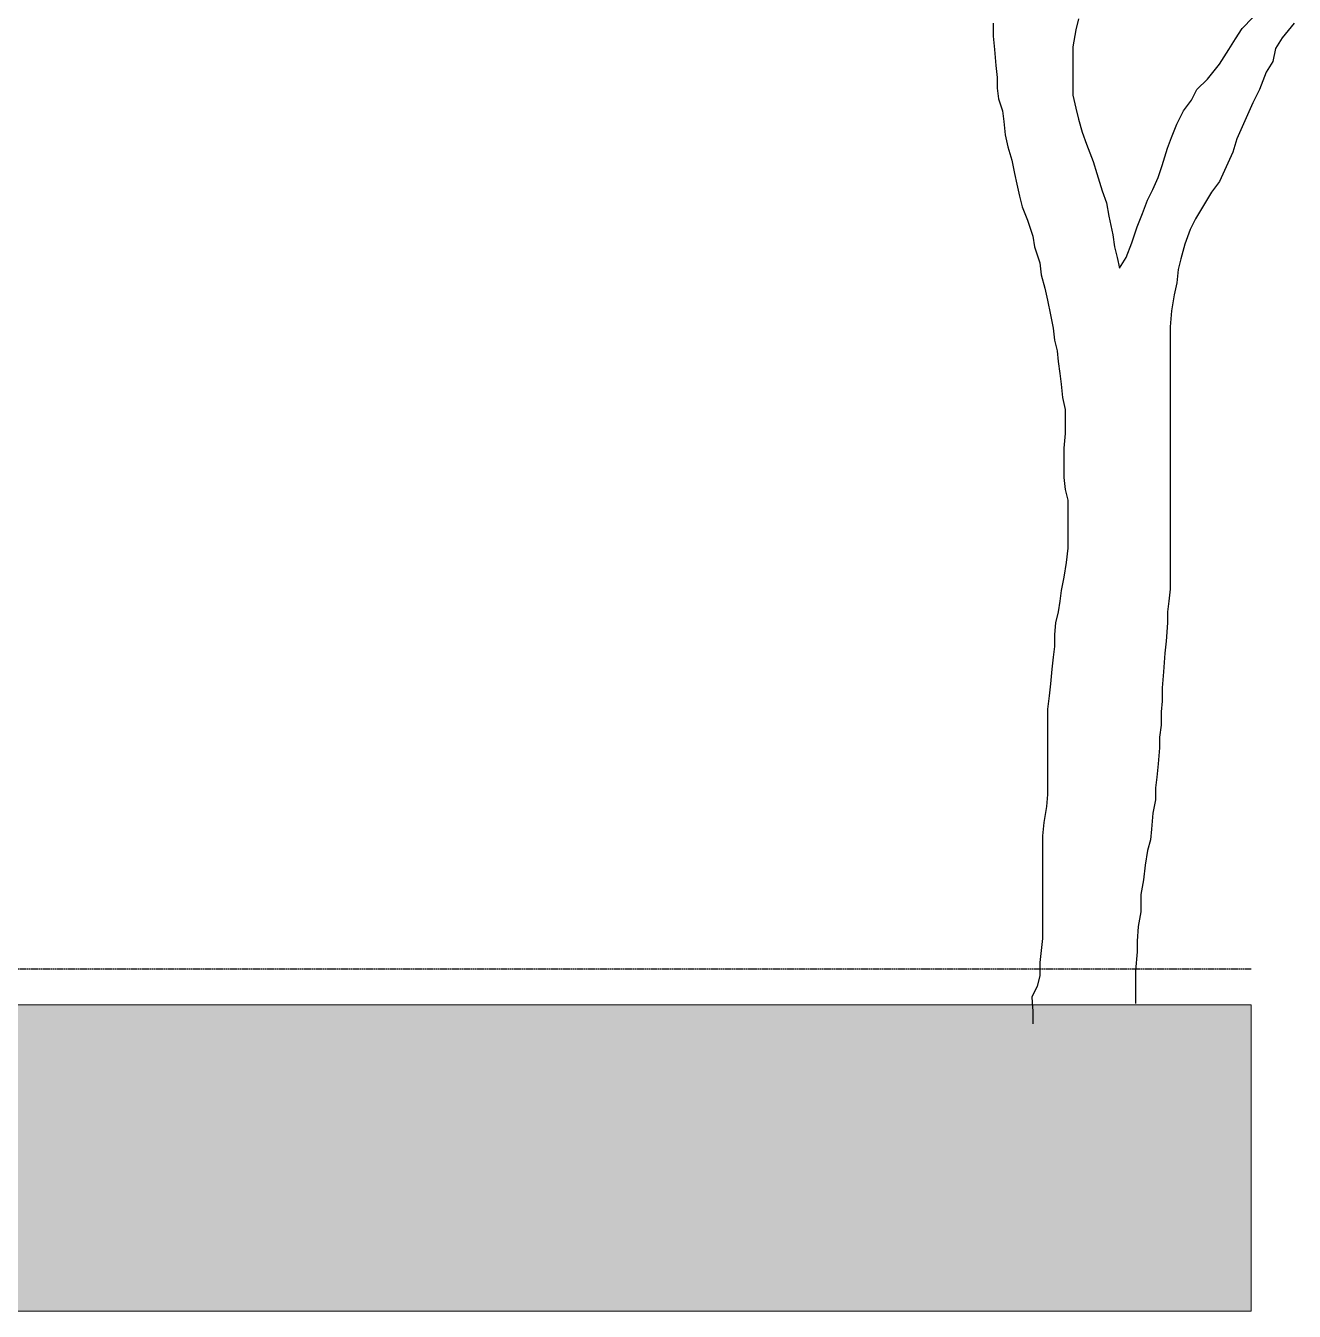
# Model space of a CAD drawing. Header units: millimetres. Extents: x -245 to 49755, y -245 to 41806.
# Drawn here: x 44905 to 46663, y 29037 to 30820 of the extents above; entities that cross this region are included whole.
import ezdxf

# ---------------------------------------------------------------- set-up
doc = ezdxf.new("R2010")
doc.units = ezdxf.units.MM
doc.linetypes.add('PUNKT2_S9', pattern=[1, 0, -1])
doc.linetypes.add('VERDECKT2_S2', pattern=[2.7, 2, -0.7])
doc.layers.add('Standard', color=7, linetype='Continuous', lineweight=25)

msp = doc.modelspace()

# ---------------------------------------------------------------- hatches: boundary and pattern name
at = {"layer": 'Standard', "linetype": 'PUNKT2_S9', "lineweight": -3}
h = msp.add_hatch(color=0, dxfattribs=at)
h.paths.add_polyline_path([(40982.3, 29340.4), (40959.8, 29340.5), (40923.6, 29340.5), (40923.6, 29270.7), (40957.9, 29270.7), (40984.9, 29271.5), (40999.4, 29274.1), (41006.8, 29278.6), (41012.4, 29285.8), (41015.9, 29294.9), (41017.1, 29306.4), (41015.6, 29319), (41010.9, 29328.7), (41003.5, 29335.9), (40993.5, 29339.6)])
h.paths.add_polyline_path([(46603.5, 29462.1), (35753.5, 29462.1), (35753.5, 29037.1), (46603.5, 29037.1)])
h.paths.add_polyline_path([(42597.1, 29158.4), (42712.1, 29158.4), (42712.1, 29112.1), (42550.8, 29112.1), (42550.8, 29384.8), (42597.1, 29384.8)], flags=16)
h.paths.add_polyline_path([(42505.9, 29340.5), (42382.3, 29340.5), (42382.3, 29279.6), (42497.3, 29279.6), (42497.3, 29233.2), (42382.3, 29233.2), (42382.3, 29158.4), (42510.3, 29158.4), (42510.3, 29112.1), (42336, 29112.1), (42336, 29387.1), (42505.9, 29387.1)], flags=16)
h.paths.add_polyline_path([(42207.2, 29183.5), (42263.3, 29387.1), (42312.4, 29387.1), (42230.3, 29112.1), (42180.9, 29112.1), (42099, 29387.1), (42149.2, 29387.1)], flags=16)
h.paths.add_polyline_path([(42078.9, 29387.1), (42078.9, 29340.5), (41955.2, 29340.5), (41955.2, 29279.6), (42070.3, 29279.6), (42070.3, 29233.2), (41955.2, 29233.2), (41955.2, 29158.4), (42083.2, 29158.4), (42083.2, 29112.1), (41908.9, 29112.1), (41908.9, 29387.1)], flags=16)
h.paths.add_polyline_path([(41799, 29332.5), (41784, 29341.3), (41765.8, 29344.3), (41738.5, 29338.5), (41717.4, 29321.2), (41704.1, 29292.5), (41699.6, 29252.8), (41704.1, 29210), (41717.7, 29179.2), (41738.7, 29161), (41765.3, 29154.8), (41779.8, 29156.5), (41794.4, 29161.6), (41808, 29169.3), (41819.5, 29178.3), (41819.5, 29213.2), (41766.5, 29213.2), (41766.5, 29259.5), (41866.2, 29259.5), (41866.2, 29150), (41848.4, 29134), (41824, 29120.1), (41796.4, 29110.5), (41768.2, 29107.4), (41734.6, 29111.9), (41705.6, 29125.4), (41682.1, 29147.5), (41665.4, 29177.1), (41655.2, 29212.4), (41651.9, 29250.5), (41655.7, 29291), (41666.9, 29326.8), (41685.4, 29356.3), (41710.9, 29378.1), (41735.6, 29388.4), (41765.8, 29391.7), (41803.7, 29386.3), (41832.3, 29370.2), (41852.2, 29344.7), (41863.3, 29310.9), (41817.3, 29300.6), (41810.3, 29318.8)], flags=16)
h.paths.add_polyline_path([(41564.6, 29209.4), (41564.6, 29387.1), (41610.7, 29387.1), (41610.7, 29213), (41609.4, 29182.8), (41605.7, 29160.5), (41596.1, 29138.9), (41581.3, 29121.8), (41560.8, 29110.9), (41534.7, 29107.4), (41504.7, 29113), (41482.5, 29130.1), (41468.7, 29158.2), (41464, 29197), (41507.6, 29203), (41509.5, 29182.8), (41513.5, 29169.6), (41522.8, 29158.6), (41536.3, 29154.8), (41549.4, 29157.4), (41558.1, 29165.3), (41563, 29181.6)], flags=16)
h.paths.add_polyline_path([(41437.8, 29387.1), (41437.8, 29112.1), (41391.5, 29112.1), (41391.5, 29387.1)], flags=16)
h.paths.add_polyline_path([(41297.9, 29340.5), (41191.1, 29340.5), (41191.1, 29387.1), (41358.8, 29387.1), (41358.8, 29343.9), (41233.3, 29158.4), (41363.7, 29158.4), (41363.7, 29112.1), (41177.5, 29112.1), (41177.5, 29162.2)], flags=16)
h.paths.add_polyline_path([(41028, 29379.5), (41043.1, 29369.4), (41054.8, 29353.3), (41062.3, 29333), (41064.8, 29310), (41061, 29281.6), (41049.6, 29258.8), (41030.7, 29242.4), (41004.3, 29233.4), (41018, 29222.4), (41029, 29210.4), (41040.6, 29192.9), (41055.4, 29165.7), (41083.4, 29112.1), (41028, 29112.1), (40994.6, 29171.9), (40979.6, 29198), (40970.2, 29212.3), (40963.5, 29219.4), (40956.3, 29223.7), (40946.8, 29226.1), (40933, 29226.9), (40923.6, 29226.9), (40923.6, 29112.1), (40877.4, 29112.1), (40877.4, 29387.1), (40974.8, 29387.1), (41006.5, 29385.2)], flags=16)
h.paths.add_polyline_path([(40838, 29158.4), (40838, 29112.1), (40663.7, 29112.1), (40663.7, 29387.1), (40833.6, 29387.1), (40833.6, 29340.5), (40709.9, 29340.5), (40709.9, 29279.6), (40825, 29279.6), (40825, 29233.2), (40709.9, 29233.2), (40709.9, 29158.4)], flags=16)
h.paths.add_polyline_path([(40516.9, 29241.1), (40479.4, 29195.2), (40479.4, 29112.1), (40433.1, 29112.1), (40433.1, 29387.1), (40479.4, 29387.1), (40479.4, 29265), (40572.8, 29387.1), (40635.1, 29387.1), (40548.8, 29279.9), (40639.8, 29112.1), (40579.9, 29112.1)], flags=16)
h.paths.add_polyline_path([(40340.5, 29387.1), (40383.5, 29387.1), (40383.5, 29112.1), (40337.1, 29112.1), (40244.7, 29291.4), (40244.7, 29112.1), (40201.7, 29112.1), (40201.7, 29387.1), (40246.8, 29387.1), (40340.5, 29203.4)], flags=16)
h.paths.add_polyline_path([(40110.9, 29112.1), (40110.9, 29387.1), (40157.2, 29387.1), (40157.2, 29112.1)], flags=16)
h.paths.add_polyline_path([(39964.3, 29384.8), (39964.3, 29158.4), (40079.3, 29158.4), (40079.3, 29112.1), (39918, 29112.1), (39918, 29384.8)], flags=16)

# ---------------------------------------------------------------- linework, layer by layer
at = {"layer": 'Standard', "color": 7, "linetype": 'Continuous', "lineweight": -3}
for p, q in [((46363.9, 30829.4), (46360.2, 30814.5)), ((46591.1, 30816.3), (46605.9, 30831.2)), ((46245.6, 30823.7), (46245.6, 30805.3)), ((46360.2, 30814.5), (46356.4, 30790.5)), ((46581.9, 30801.6), (46591.1, 30816.3)), ((46663.2, 30823.7), (46646.6, 30803.4)), ((46245.6, 30805.3), (46247.4, 30786.8)), ((46572.7, 30786.8), (46581.9, 30801.6)), ((46646.6, 30803.4), (46637.4, 30788.6)), ((46247.4, 30786.8), (46249.3, 30764.7)), ((46356.4, 30790.5), (46356.4, 30775.7)), ((46356.4, 30775.7), (46356.4, 30757.2)), ((46559.7, 30766.5), (46572.7, 30786.8)), ((46637.4, 30788.6), (46633.6, 30770.2)), ((46249.3, 30764.7), (46251.1, 30748)), ((46356.4, 30757.2), (46356.4, 30740.6)), ((46543.1, 30746.1), (46559.7, 30766.5)), ((46633.6, 30770.2), (46624.4, 30755.4)), ((46251.1, 30748), (46251.1, 30733.2)), ((46356.4, 30740.6), (46356.4, 30723.9)), ((46528.3, 30731.4), (46543.1, 30746.1)), ((46624.4, 30755.4), (46615.1, 30731.4)), ((46251.1, 30733.2), (46253, 30718.4)), ((46356.4, 30723.9), (46360.2, 30705.5)), ((46520.9, 30716.6), (46528.3, 30731.4)), ((46615.1, 30731.4), (46605.9, 30712.9)), ((46253, 30718.4), (46258.5, 30701.8)), ((46360.2, 30705.5), (46363.9, 30690.6)), ((46509.8, 30701.8), (46520.9, 30716.6)), ((46605.9, 30712.9), (46598.5, 30696.3)), ((46258.5, 30701.8), (46260.4, 30687)), ((46260.4, 30687), (46262.2, 30668.5)), ((46363.9, 30690.6), (46369.4, 30672.2)), ((46500.6, 30683.3), (46509.8, 30701.8)), ((46598.5, 30696.3), (46591.1, 30679.6)), ((46262.2, 30668.5), (46265.9, 30651.9)), ((46369.4, 30672.2), (46375, 30655.5)), ((46493.2, 30664.8), (46500.6, 30683.3)), ((46591.1, 30679.6), (46583.8, 30663)), ((46265.9, 30651.9), (46271.5, 30633.4)), ((46375, 30655.5), (46384.2, 30631.6)), ((46480.3, 30626), (46487.7, 30650)), ((46487.7, 30650), (46493.2, 30664.8)), ((46583.8, 30663), (46578.2, 30644.5)), ((46271.5, 30633.4), (46275.2, 30614.9)), ((46384.2, 30631.6), (46389.7, 30614.9)), ((46578.2, 30644.5), (46569, 30624.2)), ((46275.2, 30614.9), (46278.8, 30600.2)), ((46389.7, 30614.9), (46397.1, 30590.9)), ((46474.7, 30609.4), (46480.3, 30626)), ((46569, 30624.2), (46559.7, 30603.9)), ((46278.8, 30600.2), (46282.5, 30583.5)), ((46467.3, 30592.8), (46474.7, 30609.4)), ((46559.7, 30603.9), (46548.7, 30589.1)), ((46282.5, 30583.5), (46286.2, 30568.8)), ((46397.1, 30590.9), (46402.7, 30574.3)), ((46452.6, 30559.5), (46459.9, 30578)), ((46459.9, 30578), (46467.3, 30592.8)), ((46548.7, 30589.1), (46537.6, 30570.6)), ((46286.2, 30568.8), (46293.6, 30550.2)), ((46402.7, 30574.3), (46406.3, 30555.8)), ((46537.6, 30570.6), (46526.5, 30552)), ((46293.6, 30550.2), (46301, 30528.1)), ((46406.3, 30555.8), (46411.9, 30530)), ((46445.2, 30541), (46452.6, 30559.5)), ((46526.5, 30552), (46519.1, 30537.3)), ((46301, 30528.1), (46302.9, 30513.2)), ((46411.9, 30530), (46413.8, 30513.2)), ((46437.8, 30518.9), (46445.2, 30541)), ((46519.1, 30537.3), (46511.7, 30516.9)), ((46302.9, 30513.2), (46310.3, 30491.2)), ((46413.8, 30513.2), (46417.5, 30498.5)), ((46430.4, 30498.5), (46437.8, 30518.9)), ((46511.7, 30516.9), (46506.1, 30496.7)), ((46310.3, 30491.2), (46312.1, 30474.5)), ((46417.5, 30498.5), (46421.1, 30483.8)), ((46421.1, 30483.8), (46430.4, 30498.5)), ((46506.1, 30496.7), (46502.4, 30481.8)), ((46312.1, 30474.5), (46317.6, 30456.1)), ((46502.4, 30481.8), (46500.6, 30463.4)), ((46317.6, 30456.1), (46321.3, 30439.3)), ((46500.6, 30463.4), (46496.9, 30446.7)), ((46321.3, 30439.3), (46325.1, 30419.1)), ((46496.9, 30446.7), (46493.2, 30424.6)), ((46325.1, 30419.1), (46328.8, 30400.5)), ((46493.2, 30424.6), (46491.4, 30402.4)), ((46328.8, 30400.5), (46330.6, 30384)), ((46491.4, 30402.4), (46491.4, 30382.2)), ((46330.6, 30384), (46334.3, 30369.1)), ((46491.4, 30382.2), (46491.4, 30361.8)), ((46334.3, 30369.1), (46336.1, 30354.4)), ((46336.1, 30354.4), (46338, 30337.7)), ((46491.4, 30361.8), (46491.4, 30341.4)), ((46338, 30337.7), (46339.9, 30323)), ((46491.4, 30341.4), (46491.4, 30317.5)), ((46339.9, 30323), (46341.7, 30304.5)), ((46491.4, 30317.5), (46491.4, 30300.8)), ((46341.7, 30304.5), (46345.4, 30287.9)), ((46491.4, 30300.8), (46491.4, 30276.8)), ((46345.4, 30287.9), (46345.4, 30273.2)), ((46491.4, 30276.8), (46491.4, 30258.3)), ((46345.4, 30273.2), (46345.4, 30254.6)), ((46491.4, 30258.3), (46491.4, 30239.9)), ((46345.4, 30254.6), (46343.6, 30234.3)), ((46491.4, 30239.9), (46491.4, 30210.3)), ((46343.6, 30234.3), (46343.6, 30214)), ((46343.6, 30214), (46343.6, 30193.6)), ((46491.4, 30210.3), (46491.4, 30180.7)), ((46343.6, 30193.6), (46345.4, 30177)), ((46345.4, 30177), (46349.1, 30162.2)), ((46491.4, 30180.7), (46491.4, 30158.5)), ((46349.1, 30162.2), (46349.1, 30147.4)), ((46491.4, 30158.5), (46491.4, 30138.2)), ((46349.1, 30147.4), (46349.1, 30130.8)), ((46491.4, 30138.2), (46491.4, 30116)), ((46349.1, 30130.8), (46349.1, 30112.3)), ((46491.4, 30116), (46491.4, 30092)), ((46349.1, 30112.3), (46349.1, 30095.6)), ((46349.1, 30095.6), (46347.2, 30075.4)), ((46491.4, 30092), (46491.4, 30064.2)), ((46347.2, 30075.4), (46343.6, 30055)), ((46491.4, 30064.2), (46491.4, 30038.4)), ((46343.6, 30055), (46339.9, 30036.6)), ((46339.9, 30036.6), (46338, 30021.7)), ((46491.4, 30038.4), (46489.5, 30021.7)), ((46338, 30021.7), (46336.1, 30007)), ((46489.5, 30021.7), (46487.7, 30007)), ((46332.4, 29992.1), (46330.6, 29975.6)), ((46336.1, 30007), (46332.4, 29992.1)), ((46487.7, 29992.1), (46485.8, 29966.4)), ((46487.7, 30007), (46487.7, 29992.1)), ((46330.6, 29975.6), (46330.6, 29958.9)), ((46330.6, 29958.9), (46328.8, 29944.2)), ((46485.8, 29966.4), (46484, 29949.7)), ((46328.8, 29944.2), (46326.9, 29927.6)), ((46484, 29949.7), (46482.1, 29923.8)), ((46326.9, 29927.6), (46325.1, 29907.2)), ((46482.1, 29923.8), (46480.3, 29901.7)), ((46325.1, 29907.2), (46323.2, 29890.5)), ((46480.3, 29901.7), (46480.3, 29883.1)), ((46323.2, 29890.5), (46321.3, 29872.1)), ((46480.3, 29883.1), (46478.5, 29868.4)), ((46321.3, 29872.1), (46321.3, 29853.6)), ((46478.5, 29868.4), (46478.5, 29849.9)), ((46321.3, 29853.6), (46321.3, 29837)), ((46478.5, 29849.9), (46476.6, 29833.3)), ((46321.3, 29837), (46321.3, 29822.3)), ((46476.6, 29833.3), (46476.6, 29818.5)), ((46321.3, 29822.3), (46321.3, 29803.7)), ((46476.6, 29818.5), (46474.7, 29796.4)), ((46321.3, 29803.7), (46321.3, 29787.2)), ((46474.7, 29796.4), (46472.9, 29777.8)), ((46321.3, 29787.2), (46321.3, 29770.4)), ((46472.9, 29777.8), (46471, 29763.1)), ((46321.3, 29770.4), (46321.3, 29753.9)), ((46471, 29763.1), (46471, 29746.4)), ((46321.3, 29753.9), (46319.5, 29737.2)), ((46471, 29746.4), (46467.3, 29728)), ((46319.5, 29737.2), (46315.8, 29715)), ((46467.3, 29728), (46465.5, 29705.8)), ((46315.8, 29715), (46314, 29696.5)), ((46465.5, 29705.8), (46463.7, 29691)), ((46314, 29696.5), (46314, 29681.7)), ((46463.7, 29691), (46459.9, 29676.2)), ((46314, 29681.7), (46314, 29661.4)), ((46459.9, 29676.2), (46456.3, 29655.9)), ((46314, 29661.4), (46314, 29646.6)), ((46456.3, 29655.9), (46454.4, 29635.6)), ((46314, 29646.6), (46314, 29630)), ((46454.4, 29635.6), (46450.7, 29615.3)), ((46314, 29630), (46314, 29613.3)), ((46450.7, 29615.3), (46450.7, 29591.2)), ((46314, 29613.3), (46314, 29593.1)), ((46314, 29593.1), (46314, 29569)), ((46450.7, 29591.2), (46447, 29570.9)), ((46314, 29569), (46314, 29554.3)), ((46447, 29570.9), (46445.2, 29550.6)), ((46314, 29554.3), (46312.1, 29537.6)), ((46445.2, 29550.6), (46445.2, 29535.8)), ((46312.1, 29537.6), (46310.3, 29521)), ((46445.2, 29535.8), (46443.3, 29509.8)), ((46310.3, 29521), (46310.3, 29502.5)), ((46443.3, 29509.8), (46443.3, 29495.1)), ((46310.3, 29502.5), (46306.6, 29487.8)), ((46443.3, 29495.1), (46443.3, 29478.5)), ((46306.6, 29487.8), (46299.2, 29472.9)), ((46299.2, 29472.9), (46301, 29452.7)), ((46443.3, 29478.5), (46443.3, 29463.7)), ((46301, 29452.7), (46301, 29435.9))]:
    msp.add_line(p, q, dxfattribs=at)
at = {"layer": 'Standard', "color": 7, "linetype": 'VERDECKT2_S2', "lineweight": -3}
msp.add_line((35753.5, 29512.1), (46603.5, 29512.1), dxfattribs=at)
at = {"layer": 'Standard', "color": 94, "linetype": 'Continuous', "lineweight": 18}
for p, q in [((46603.5, 29462.1), (35753.5, 29462.1)), ((46603.5, 29462.1), (46603.5, 29037.1)), ((35753.5, 29037.1), (46603.5, 29037.1))]:
    msp.add_line(p, q, dxfattribs=at)

doc.saveas('drawing.dxf')
